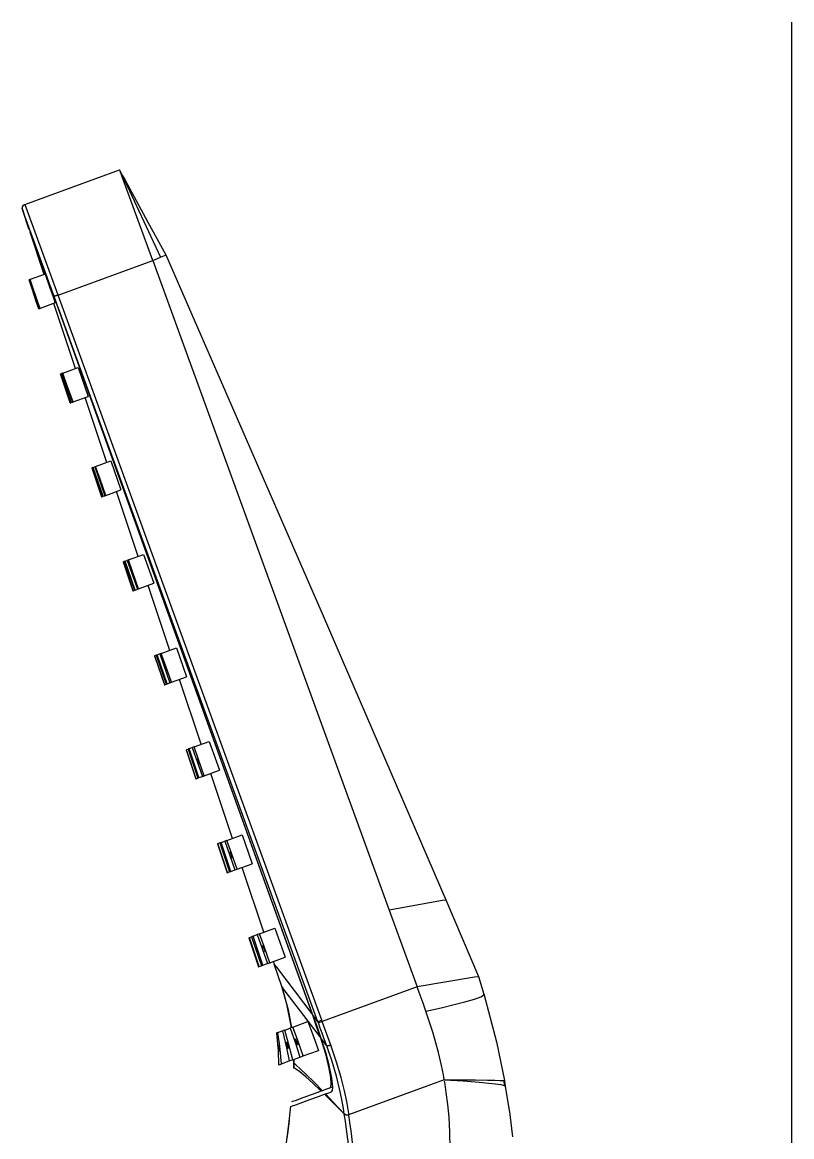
# Model space of a CAD drawing. Extents: x 1841 to 2969, y -24 to 802.
# Drawn here: x 2607.6 to 2703.1, y 497.1 to 635.5 of the extents above; entities that cross this region are included whole.
import ezdxf

# ---------------------------------------------------------------- set-up
doc = ezdxf.new("R2010")
doc.units = 0
doc.header["$LTSCALE"] = 4
doc.header["$MEASUREMENT"] = 0
doc.layers.get('0').update_dxf_attribs({"linetype": 'CONTINUOUS'})
doc.layers.add('1', color=7, linetype='CONTINUOUS')

msp = doc.modelspace()

# ---------------------------------------------------------------- linework, layer by layer
at = {"ltscale": 0.5}
msp.add_line((2703.11, 71.66), (2703.11, 635.47), dxfattribs=at)
at = {"layer": '1', "color": 7, "linetype": 'Continuous'}
for p, q in [((2607.92, 612.86), (2619.68, 617.14)), ((2619.68, 617.14), (2619.98, 616.5)), ((2619.68, 617.14), (2619.98, 616.5)), ((2619.98, 616.5), (2624.77, 606.3)), ((2607.62, 612.23), (2607.62, 612.23)), ((2608.44, 609.86), (2607.62, 612.23)), ((2610.4, 604.19), (2608.61, 609.39)), ((2612.03, 601.59), (2623.78, 605.87)), ((2623.78, 605.87), (2653.14, 525.2)), ((2608.46, 603.48), (2608.44, 603.47)), ((2608.52, 603.5), (2608.48, 603.49)), ((2610.43, 604.2), (2608.55, 603.52)), ((2609.81, 599.93), (2609.54, 600.71)), ((2611.43, 601.37), (2611.69, 600.62)), ((2609.68, 599.88), (2609.65, 599.87)), ((2609.77, 599.92), (2609.7, 599.89)), ((2611.69, 600.62), (2609.81, 599.93)), ((2643.58, 512.42), (2611.87, 600.46)), ((2612.03, 599.99), (2612.03, 599.99)), ((2612.03, 599.99), (2643.36, 512.87)), ((2612.63, 591.91), (2614.51, 592.59)), ((2614.51, 592.59), (2615.77, 589.01)), ((2612.33, 591.8), (2613.53, 588.2)), ((2612.34, 591.81), (2612.4, 591.83)), ((2613.55, 588.2), (2612.34, 591.81)), ((2612.41, 591.83), (2613.62, 588.23)), ((2612.45, 591.84), (2612.56, 591.89)), ((2613.67, 588.25), (2612.45, 591.84)), ((2612.56, 591.89), (2613.81, 588.3)), ((2613.67, 588.25), (2613.81, 588.3)), ((2613.89, 588.32), (2615.77, 589.01)), ((2613.55, 588.2), (2613.62, 588.23)), ((2616.23, 580.13), (2617.43, 576.52)), ((2616.25, 580.14), (2616.34, 580.17)), ((2617.46, 576.53), (2616.25, 580.14)), ((2616.35, 580.17), (2617.56, 576.57)), ((2616.41, 580.2), (2616.6, 580.27)), ((2617.64, 576.6), (2616.41, 580.2)), ((2616.6, 580.27), (2617.85, 576.68)), ((2616.7, 580.3), (2618.58, 580.99)), ((2618.58, 580.99), (2619.84, 577.4)), ((2617.96, 576.72), (2619.84, 577.4)), ((2617.46, 576.53), (2617.56, 576.57)), ((2617.64, 576.6), (2617.84, 576.67)), ((2620.78, 568.7), (2622.66, 569.38)), ((2622.66, 569.38), (2623.92, 565.8)), ((2620.12, 568.46), (2621.33, 564.85)), ((2620.15, 568.47), (2620.29, 568.52)), ((2621.36, 564.87), (2620.15, 568.47)), ((2620.29, 568.52), (2621.51, 564.92)), ((2620.38, 568.55), (2620.63, 568.64)), ((2621.6, 564.95), (2620.38, 568.55)), ((2620.63, 568.64), (2621.88, 565.05)), ((2621.36, 564.87), (2621.5, 564.92)), ((2621.6, 564.95), (2621.88, 565.05)), ((2622.03, 565.11), (2623.92, 565.8)), ((2624.02, 556.79), (2625.23, 553.18)), ((2624.06, 556.8), (2624.23, 556.86)), ((2625.27, 553.2), (2624.06, 556.8)), ((2624.23, 556.86), (2625.45, 553.26)), ((2624.34, 556.91), (2624.67, 557.02)), ((2625.57, 553.31), (2624.34, 556.91)), ((2624.67, 557.02), (2625.92, 553.43)), ((2624.85, 557.09), (2626.73, 557.77)), ((2626.73, 557.77), (2627.99, 554.19)), ((2626.11, 553.5), (2627.99, 554.19)), ((2625.27, 553.2), (2625.44, 553.26)), ((2625.57, 553.31), (2625.91, 553.43)), ((2628.31, 545.26), (2628.7, 545.4)), ((2628.7, 545.4), (2629.95, 541.81)), ((2628.92, 545.48), (2630.8, 546.17)), ((2630.8, 546.17), (2632.06, 542.58)), ((2627.92, 545.12), (2629.12, 541.51)), ((2627.97, 545.13), (2628.17, 545.21)), ((2629.17, 541.53), (2627.97, 545.13)), ((2628.17, 545.21), (2629.39, 541.61)), ((2629.53, 541.66), (2628.31, 545.26)), ((2630.18, 541.9), (2632.06, 542.58)), ((2629.17, 541.53), (2629.39, 541.61)), ((2629.53, 541.66), (2629.95, 541.81)), ((2632.99, 533.87), (2634.88, 534.56)), ((2634.88, 534.56), (2636.14, 530.97)), ((2631.82, 533.45), (2633.02, 529.84)), ((2631.87, 533.47), (2632.11, 533.55)), ((2633.08, 529.86), (2631.87, 533.47)), ((2632.11, 533.55), (2633.33, 529.95)), ((2632.27, 533.61), (2632.74, 533.78)), ((2633.5, 530.01), (2632.27, 533.61)), ((2632.74, 533.78), (2633.99, 530.19)), ((2633.5, 530.01), (2633.98, 530.19)), ((2634.25, 530.29), (2636.14, 530.97)), ((2633.08, 529.86), (2633.33, 529.95)), ((2653.14, 525.2), (2656.62, 515.66)), ((2635.78, 521.8), (2636.05, 521.9)), ((2636.05, 521.9), (2637.27, 518.3)), ((2636.24, 521.97), (2636.77, 522.16)), ((2637.46, 518.37), (2636.24, 521.97)), ((2636.77, 522.16), (2638.02, 518.57)), ((2637.06, 522.27), (2638.95, 522.95)), ((2638.95, 522.95), (2640.21, 519.37)), ((2635.71, 521.78), (2636.92, 518.17)), ((2636.98, 518.19), (2635.78, 521.8)), ((2638.32, 518.68), (2640.21, 519.37)), ((2636.98, 518.19), (2637.27, 518.3)), ((2637.46, 518.37), (2638.02, 518.57)), ((2656.62, 515.66), (2644.82, 511.36)), ((2643.41, 512.89), (2643.36, 512.87)), ((2641.17, 510.67), (2643.06, 511.36)), ((2644.76, 511.52), (2644.29, 511.35)), ((2644.82, 511.36), (2644.35, 511.19)), ((2645.89, 508.42), (2644.82, 511.36)), ((2639.31, 510), (2639.87, 510.2)), ((2640.17, 510.31), (2640.85, 510.56)), ((2641.16, 506.62), (2642.06, 506.95)), ((2642.45, 507.1), (2644.35, 507.78)), ((2639.76, 506.11), (2640.73, 506.47)), ((2659.98, 504.11), (2648.1, 499.79)), ((2646.14, 503.24), (2645.73, 503.09)), ((2648.08, 499.77), (2648.08, 499.78)), ((2648.08, 499.78), (2648.08, 499.78))]:
    msp.add_line(p, q, dxfattribs=at)
for points in [[(2623.78, 605.87, 0), (2619.99, 616.28, 0), (2619.7, 617.09, 0), (2619.68, 617.14, 0), (2619.68, 617.14, 0), (2619.68, 617.14, 0), (2619.68, 617.14, 0), (2619.68, 617.14, 0)], [(2619.98, 616.5, 0), (2620.36, 615.88, 0)], [(2620.36, 615.88, 0), (2623.19, 610.67, 0), (2625.41, 606.58, 0)], [(2607.62, 612.23, 0), (2607.59, 612.44, 0), (2607.64, 612.61, 0)], [(2607.62, 612.23, 0), (2607.62, 612.25, 0), (2607.61, 612.26, 0), (2607.61, 612.28, 0), (2607.61, 612.29, 0), (2607.6, 612.31, 0), (2607.6, 612.32, 0), (2607.6, 612.34, 0), (2607.6, 612.35, 0), (2607.6, 612.37, 0), (2607.6, 612.38, 0), (2607.6, 612.4, 0), (2607.6, 612.41, 0), (2607.6, 612.43, 0), (2607.6, 612.45, 0), (2607.6, 612.46, 0), (2607.6, 612.48, 0), (2607.61, 612.49, 0), (2607.61, 612.51, 0), (2607.61, 612.52, 0), (2607.62, 612.54, 0), (2607.62, 612.55, 0), (2607.63, 612.57, 0), (2607.63, 612.58, 0), (2607.64, 612.6, 0), (2607.64, 612.61, 0), (2607.65, 612.62, 0), (2607.66, 612.64, 0), (2607.67, 612.65, 0), (2607.67, 612.66, 0), (2607.68, 612.68, 0), (2607.69, 612.69, 0), (2607.7, 612.7, 0), (2607.71, 612.71, 0), (2607.72, 612.73, 0), (2607.73, 612.74, 0), (2607.74, 612.75, 0), (2607.75, 612.76, 0), (2607.77, 612.77, 0), (2607.78, 612.78, 0), (2607.79, 612.79, 0), (2607.8, 612.8, 0), (2607.81, 612.81, 0), (2607.83, 612.82, 0), (2607.84, 612.82, 0), (2607.85, 612.83, 0), (2607.87, 612.84, 0), (2607.88, 612.85, 0), (2607.9, 612.85, 0), (2607.91, 612.86, 0), (2607.92, 612.86, 0)], [(2607.62, 612.23, 0), (2607.62, 612.24, 0), (2607.62, 612.25, 0), (2607.61, 612.27, 0), (2607.61, 612.28, 0), (2607.61, 612.29, 0), (2607.6, 612.3, 0), (2607.6, 612.31, 0), (2607.6, 612.32, 0), (2607.6, 612.33, 0), (2607.6, 612.35, 0), (2607.6, 612.36, 0), (2607.6, 612.37, 0), (2607.6, 612.38, 0), (2607.6, 612.39, 0), (2607.6, 612.41, 0), (2607.6, 612.42, 0), (2607.6, 612.43, 0), (2607.6, 612.44, 0), (2607.6, 612.45, 0), (2607.6, 612.46, 0), (2607.6, 612.48, 0), (2607.6, 612.49, 0), (2607.61, 612.5, 0), (2607.61, 612.51, 0), (2607.61, 612.52, 0), (2607.62, 612.53, 0), (2607.62, 612.55, 0), (2607.62, 612.56, 0), (2607.63, 612.57, 0), (2607.63, 612.58, 0), (2607.64, 612.59, 0), (2607.64, 612.6, 0), (2607.64, 612.61, 0), (2607.65, 612.62, 0), (2607.66, 612.63, 0), (2607.66, 612.64, 0), (2607.67, 612.65, 0), (2607.67, 612.66, 0), (2607.68, 612.67, 0), (2607.69, 612.68, 0), (2607.69, 612.69, 0), (2607.7, 612.7, 0), (2607.71, 612.71, 0), (2607.72, 612.72, 0), (2607.72, 612.73, 0), (2607.73, 612.74, 0), (2607.74, 612.75, 0), (2607.75, 612.75, 0), (2607.76, 612.76, 0), (2607.77, 612.77, 0)], [(2608.42, 609.84, 0), (2607.62, 612.23, 0)], [(2607.62, 612.23, 0), (2607.62, 612.23, 0), (2607.62, 612.23, 0)], [(2611.56, 601.42, 0), (2607.92, 611.41, 0), (2607.64, 612.18, 0), (2607.62, 612.23, 0), (2607.62, 612.23, 0), (2607.62, 612.23, 0)], [(2607.64, 612.61, 0), (2607.76, 612.76, 0), (2607.76, 612.77, 0), (2607.76, 612.77, 0), (2607.76, 612.77, 0), (2607.76, 612.77, 0), (2607.76, 612.77, 0), (2607.76, 612.77, 0), (2607.76, 612.77, 0), (2607.76, 612.77, 0), (2607.76, 612.77, 0), (2607.76, 612.77, 0), (2607.76, 612.77, 0), (2607.76, 612.77, 0), (2607.76, 612.77, 0), (2607.77, 612.77, 0)], [(2607.77, 612.77, 0), (2607.77, 612.77, 0), (2607.77, 612.78, 0), (2607.77, 612.78, 0), (2607.78, 612.78, 0), (2607.78, 612.78, 0), (2607.78, 612.78, 0), (2607.79, 612.79, 0), (2607.79, 612.79, 0), (2607.79, 612.79, 0), (2607.79, 612.79, 0), (2607.8, 612.8, 0), (2607.8, 612.8, 0), (2607.8, 612.8, 0), (2607.81, 612.8, 0), (2607.81, 612.8, 0), (2607.81, 612.81, 0), (2607.82, 612.81, 0), (2607.82, 612.81, 0), (2607.82, 612.81, 0), (2607.82, 612.82, 0), (2607.83, 612.82, 0), (2607.83, 612.82, 0), (2607.83, 612.82, 0), (2607.84, 612.82, 0), (2607.84, 612.82, 0), (2607.84, 612.83, 0), (2607.85, 612.83, 0), (2607.85, 612.83, 0), (2607.85, 612.83, 0), (2607.86, 612.83, 0), (2607.86, 612.84, 0), (2607.86, 612.84, 0), (2607.87, 612.84, 0), (2607.87, 612.84, 0), (2607.87, 612.84, 0), (2607.88, 612.84, 0), (2607.88, 612.85, 0), (2607.88, 612.85, 0), (2607.89, 612.85, 0), (2607.89, 612.85, 0), (2607.89, 612.85, 0), (2607.9, 612.85, 0), (2607.9, 612.86, 0), (2607.9, 612.86, 0), (2607.91, 612.86, 0), (2607.91, 612.86, 0), (2607.91, 612.86, 0), (2607.92, 612.86, 0), (2607.92, 612.86, 0), (2607.92, 612.86, 0)], [(2612.03, 601.59, 0), (2608.24, 612.01, 0), (2607.95, 612.81, 0), (2607.93, 612.86, 0), (2607.93, 612.87, 0), (2607.93, 612.87, 0), (2607.93, 612.87, 0), (2607.93, 612.87, 0)], [(2611.53, 601.41, 0), (2608.68, 609.23, 0), (2608.46, 609.82, 0), (2608.44, 609.86, 0), (2608.44, 609.86, 0), (2608.44, 609.86, 0), (2608.44, 609.86, 0)], [(2608.44, 609.86, 0), (2608.44, 609.86, 0), (2608.44, 609.86, 0)], [(2610.31, 604.16, 0), (2608.55, 609.42, 0)], [(2608.61, 609.39, 0), (2608.61, 609.39, 0), (2608.61, 609.39, 0), (2608.61, 609.39, 0)], [(2608.61, 609.39, 0), (2608.65, 609.27, 0), (2608.73, 609.05, 0), (2608.97, 608.4, 0), (2609.28, 607.57, 0), (2609.66, 606.5, 0), (2610.21, 604.99, 0), (2610.84, 603.27, 0), (2611.52, 601.4, 0)], [(2623.78, 605.87, 0), (2624.39, 606.13, 0), (2624.77, 606.3, 0)], [(2624.77, 606.3, 0), (2625.37, 606.56, 0), (2625.41, 606.58, 0), (2625.41, 606.58, 0), (2625.41, 606.58, 0), (2625.41, 606.58, 0), (2625.41, 606.58, 0)], [(2625.41, 606.58, 0), (2644.96, 561.75, 0), (2660.19, 526.47, 0)], [(2608.44, 603.47, 0), (2608.44, 603.47, 0), (2608.43, 603.47, 0)], [(2608.43, 603.47, 0), (2608.95, 601.91, 0), (2609.36, 600.68, 0)], [(2609.37, 600.69, 0), (2608.85, 602.25, 0), (2608.44, 603.47, 0)], [(2608.48, 603.49, 0), (2608.47, 603.48, 0), (2608.46, 603.48, 0)], [(2608.46, 603.48, 0), (2608.99, 601.92, 0), (2609.41, 600.69, 0)], [(2609.43, 600.69, 0), (2608.9, 602.25, 0), (2608.48, 603.49, 0)], [(2608.55, 603.52, 0), (2608.53, 603.51, 0), (2608.52, 603.5, 0)], [(2608.52, 603.5, 0), (2609.07, 601.94, 0), (2609.5, 600.71, 0)], [(2609.54, 600.71, 0), (2608.99, 602.27, 0), (2608.55, 603.52, 0)], [(2610.43, 604.2, 0), (2610.99, 602.61, 0), (2611.43, 601.37, 0)], [(2608.95, 602.08, 0), (2608.95, 602.08, 0), (2608.95, 602.08, 0), (2608.95, 602.08, 0), (2608.95, 602.08, 0), (2608.96, 602.05, 0), (2609.08, 601.7, 0), (2609.19, 601.35, 0), (2609.2, 601.33, 0), (2609.2, 601.32, 0), (2609.2, 601.32, 0), (2609.2, 601.32, 0), (2609.2, 601.32, 0)], [(2609.03, 602.11, 0), (2609.03, 602.11, 0), (2609.03, 602.11, 0), (2609.03, 602.11, 0), (2609.04, 602.08, 0), (2609.16, 601.73, 0), (2609.28, 601.39, 0), (2609.29, 601.36, 0), (2609.29, 601.36, 0), (2609.29, 601.36, 0), (2609.29, 601.36, 0)], [(2608.91, 602.07, 0), (2608.91, 602.07, 0), (2608.91, 602.07, 0), (2608.91, 602.07, 0), (2608.91, 602.07, 0), (2608.91, 602.06, 0), (2608.92, 602.04, 0), (2609.03, 601.69, 0), (2609.15, 601.34, 0), (2609.16, 601.31, 0), (2609.16, 601.31, 0), (2609.16, 601.31, 0), (2609.16, 601.31, 0), (2609.16, 601.31, 0)], [(2609.5, 600.71, 0), (2609.65, 600.26, 0), (2609.78, 599.92, 0)], [(2609.54, 600.71, 0), (2609.52, 600.71, 0), (2609.5, 600.71, 0)], [(2611.52, 601.4, 0), (2611.47, 601.39, 0), (2611.43, 601.37, 0)], [(2611.52, 601.4, 0), (2611.8, 600.62, 0), (2612.03, 599.99, 0)], [(2611.56, 601.42, 0), (2611.54, 601.41, 0), (2611.53, 601.41, 0)], [(2611.87, 600.46, 0), (2611.67, 600.99, 0), (2611.53, 601.41, 0)], [(2612.03, 601.59, 0), (2612.02, 601.58, 0), (2612, 601.58, 0), (2611.99, 601.57, 0), (2611.97, 601.57, 0), (2611.96, 601.56, 0), (2611.94, 601.56, 0), (2611.93, 601.55, 0), (2611.91, 601.55, 0), (2611.9, 601.54, 0), (2611.89, 601.54, 0), (2611.87, 601.53, 0), (2611.86, 601.53, 0), (2611.84, 601.52, 0), (2611.83, 601.52, 0), (2611.82, 601.51, 0), (2611.81, 601.51, 0), (2611.79, 601.5, 0), (2611.78, 601.5, 0), (2611.77, 601.49, 0), (2611.76, 601.49, 0), (2611.74, 601.48, 0), (2611.73, 601.48, 0), (2611.72, 601.48, 0), (2611.71, 601.47, 0), (2611.7, 601.47, 0), (2611.69, 601.46, 0), (2611.68, 601.46, 0), (2611.67, 601.46, 0), (2611.66, 601.45, 0), (2611.65, 601.45, 0), (2611.64, 601.45, 0), (2611.63, 601.45, 0), (2611.63, 601.44, 0), (2611.62, 601.44, 0), (2611.61, 601.44, 0), (2611.61, 601.43, 0), (2611.6, 601.43, 0), (2611.59, 601.43, 0), (2611.59, 601.43, 0), (2611.58, 601.43, 0), (2611.58, 601.43, 0), (2611.58, 601.42, 0), (2611.57, 601.42, 0), (2611.57, 601.42, 0), (2611.57, 601.42, 0), (2611.56, 601.42, 0), (2611.56, 601.42, 0), (2611.56, 601.42, 0), (2611.56, 601.42, 0), (2611.56, 601.42, 0)], [(2644.29, 511.35, 0), (2625.88, 562.02, 0), (2611.56, 601.42, 0)], [(2644.76, 511.52, 0), (2626.35, 562.19, 0), (2612.03, 601.59, 0)], [(2609.37, 600.69, 0), (2609.37, 600.69, 0), (2609.36, 600.68, 0)], [(2609.36, 600.68, 0), (2609.52, 600.23, 0), (2609.64, 599.87, 0)], [(2609.65, 599.87, 0), (2609.49, 600.33, 0), (2609.37, 600.69, 0)], [(2609.41, 600.69, 0), (2609.56, 600.24, 0), (2609.68, 599.88, 0)], [(2609.43, 600.69, 0), (2609.42, 600.69, 0), (2609.41, 600.69, 0)], [(2609.7, 599.89, 0), (2609.55, 600.34, 0), (2609.43, 600.69, 0)], [(2609.64, 599.87, 0), (2609.64, 599.87, 0), (2609.65, 599.87, 0)], [(2609.68, 599.88, 0), (2609.69, 599.89, 0), (2609.7, 599.89, 0)], [(2609.78, 599.92, 0), (2609.8, 599.92, 0), (2609.81, 599.93, 0)], [(2614.21, 592.48, 0), (2611.51, 600.55, 0)], [(2612.34, 591.81, 0), (2612.34, 591.8, 0), (2612.33, 591.8, 0)], [(2612.45, 591.84, 0), (2612.42, 591.83, 0), (2612.41, 591.83, 0)], [(2612.63, 591.91, 0), (2612.59, 591.9, 0), (2612.56, 591.89, 0)], [(2613.89, 588.32, 0), (2613.18, 590.33, 0), (2612.63, 591.91, 0)], [(2612.81, 590.4, 0), (2612.81, 590.4, 0), (2612.81, 590.4, 0), (2612.81, 590.4, 0), (2612.81, 590.4, 0), (2612.82, 590.37, 0), (2612.93, 590.02, 0), (2613.05, 589.67, 0), (2613.06, 589.64, 0), (2613.06, 589.64, 0), (2613.06, 589.64, 0), (2613.06, 589.64, 0), (2613.06, 589.64, 0)], [(2612.9, 590.43, 0), (2612.9, 590.43, 0), (2612.9, 590.43, 0), (2612.9, 590.43, 0), (2612.91, 590.4, 0), (2613.03, 590.05, 0), (2613.15, 589.7, 0), (2613.16, 589.68, 0), (2613.16, 589.67, 0), (2613.16, 589.67, 0), (2613.16, 589.67, 0), (2613.16, 589.67, 0)], [(2613.08, 590.5, 0), (2613.08, 590.5, 0), (2613.09, 590.5, 0), (2613.09, 590.5, 0), (2613.1, 590.47, 0), (2613.22, 590.12, 0), (2613.34, 589.77, 0), (2613.35, 589.74, 0), (2613.35, 589.74, 0), (2613.35, 589.74, 0), (2613.35, 589.74, 0)], [(2613.62, 588.23, 0), (2613.65, 588.24, 0), (2613.67, 588.25, 0)], [(2613.81, 588.3, 0), (2613.85, 588.31, 0), (2613.89, 588.32, 0)], [(2618.1, 580.81, 0), (2615.41, 588.88, 0)], [(2613.53, 588.2, 0), (2613.54, 588.2, 0), (2613.55, 588.2, 0)], [(2616.25, 580.14, 0), (2616.24, 580.13, 0), (2616.23, 580.13, 0)], [(2616.41, 580.2, 0), (2616.37, 580.18, 0), (2616.35, 580.17, 0)], [(2616.7, 580.3, 0), (2616.64, 580.28, 0), (2616.6, 580.27, 0)], [(2617.96, 576.72, 0), (2617.26, 578.73, 0), (2616.7, 580.3, 0)], [(2616.71, 578.73, 0), (2616.71, 578.73, 0), (2616.71, 578.73, 0), (2616.71, 578.73, 0), (2616.71, 578.73, 0), (2616.72, 578.7, 0), (2616.84, 578.35, 0), (2616.95, 578, 0), (2616.96, 577.97, 0), (2616.96, 577.97, 0), (2616.96, 577.97, 0), (2616.96, 577.97, 0), (2616.96, 577.97, 0)], [(2616.85, 578.78, 0), (2616.85, 578.78, 0), (2616.85, 578.78, 0), (2616.86, 578.78, 0), (2616.87, 578.75, 0), (2616.99, 578.4, 0), (2617.1, 578.05, 0), (2617.11, 578.03, 0), (2617.11, 578.02, 0), (2617.11, 578.02, 0), (2617.11, 578.02, 0)], [(2617.14, 578.88, 0), (2617.14, 578.88, 0), (2617.14, 578.88, 0), (2617.14, 578.88, 0), (2617.15, 578.86, 0), (2617.28, 578.51, 0), (2617.4, 578.16, 0), (2617.4, 578.13, 0), (2617.4, 578.13, 0), (2617.4, 578.13, 0)], [(2621.99, 569.14, 0), (2619.3, 577.2, 0)], [(2617.43, 576.52, 0), (2617.44, 576.53, 0), (2617.46, 576.53, 0)], [(2617.56, 576.57, 0), (2617.6, 576.59, 0), (2617.64, 576.6, 0)], [(2617.85, 576.68, 0), (2617.91, 576.7, 0), (2617.96, 576.72, 0)], [(2620.15, 568.47, 0), (2620.14, 568.46, 0), (2620.12, 568.46, 0)], [(2620.38, 568.55, 0), (2620.33, 568.53, 0), (2620.29, 568.52, 0)], [(2620.78, 568.7, 0), (2620.69, 568.67, 0), (2620.63, 568.64, 0)], [(2622.03, 565.11, 0), (2621.33, 567.12, 0), (2620.78, 568.7, 0)], [(2620.61, 567.06, 0), (2620.61, 567.06, 0), (2620.61, 567.06, 0), (2620.61, 567.06, 0), (2620.62, 567.03, 0), (2620.74, 566.68, 0), (2620.85, 566.33, 0), (2620.86, 566.3, 0), (2620.86, 566.3, 0), (2620.86, 566.3, 0), (2620.86, 566.3, 0)], [(2620.81, 567.13, 0), (2620.81, 567.13, 0), (2620.81, 567.13, 0), (2620.81, 567.13, 0), (2620.82, 567.1, 0), (2620.95, 566.75, 0), (2621.06, 566.4, 0), (2621.06, 566.37, 0), (2621.06, 566.37, 0), (2621.06, 566.37, 0), (2621.06, 566.37, 0)], [(2621.19, 567.27, 0), (2621.19, 567.27, 0), (2621.19, 567.27, 0), (2621.21, 567.24, 0), (2621.34, 566.9, 0), (2621.45, 566.55, 0), (2621.46, 566.52, 0), (2621.46, 566.52, 0), (2621.46, 566.51, 0)], [(2621.33, 564.85, 0), (2621.34, 564.86, 0), (2621.36, 564.87, 0)], [(2621.51, 564.92, 0), (2621.56, 564.94, 0), (2621.6, 564.95, 0)], [(2621.88, 565.05, 0), (2621.96, 565.09, 0), (2622.03, 565.11, 0)], [(2625.89, 557.47, 0), (2623.2, 565.53, 0)], [(2624.06, 556.8, 0), (2624.04, 556.79, 0), (2624.02, 556.79, 0)], [(2624.34, 556.91, 0), (2624.28, 556.88, 0), (2624.23, 556.86, 0)], [(2624.85, 557.09, 0), (2624.75, 557.05, 0), (2624.67, 557.02, 0)], [(2626.11, 553.5, 0), (2625.4, 555.51, 0), (2624.85, 557.09, 0)], [(2624.51, 555.39, 0), (2624.51, 555.39, 0), (2624.51, 555.39, 0), (2624.51, 555.39, 0), (2624.52, 555.36, 0), (2624.64, 555.01, 0), (2624.75, 554.66, 0), (2624.76, 554.63, 0), (2624.76, 554.63, 0), (2624.76, 554.63, 0), (2624.76, 554.63, 0)], [(2624.76, 555.48, 0), (2624.76, 555.48, 0), (2624.76, 555.48, 0), (2624.77, 555.45, 0), (2624.9, 555.11, 0), (2625.01, 554.75, 0), (2625.02, 554.72, 0), (2625.02, 554.72, 0), (2625.02, 554.72, 0)], [(2625.25, 555.66, 0), (2625.25, 555.66, 0), (2625.25, 555.65, 0), (2625.25, 555.65, 0), (2625.26, 555.63, 0), (2625.4, 555.29, 0), (2625.51, 554.93, 0), (2625.51, 554.91, 0), (2625.51, 554.9, 0), (2625.51, 554.9, 0), (2625.51, 554.9, 0)], [(2629.78, 545.8, 0), (2627.09, 553.86, 0)], [(2625.23, 553.18, 0), (2625.25, 553.19, 0), (2625.27, 553.2, 0)], [(2625.45, 553.26, 0), (2625.51, 553.29, 0), (2625.57, 553.31, 0)], [(2625.92, 553.43, 0), (2626.02, 553.47, 0), (2626.11, 553.5, 0)], [(2628.92, 545.48, 0), (2628.8, 545.44, 0), (2628.7, 545.4, 0)], [(2630.18, 541.9, 0), (2629.47, 543.9, 0), (2628.92, 545.48, 0)], [(2627.97, 545.13, 0), (2627.94, 545.12, 0), (2627.92, 545.12, 0)], [(2628.31, 545.26, 0), (2628.23, 545.23, 0), (2628.17, 545.21, 0)], [(2629.3, 544.04, 0), (2629.3, 544.04, 0), (2629.3, 544.04, 0), (2629.31, 544.04, 0), (2629.32, 544.02, 0), (2629.45, 543.67, 0), (2629.56, 543.32, 0), (2629.56, 543.3, 0), (2629.56, 543.29, 0), (2629.56, 543.29, 0)], [(2628.41, 543.72, 0), (2628.41, 543.72, 0), (2628.41, 543.72, 0), (2628.41, 543.72, 0), (2628.41, 543.72, 0), (2628.42, 543.69, 0), (2628.54, 543.34, 0), (2628.65, 542.99, 0), (2628.66, 542.96, 0), (2628.66, 542.96, 0), (2628.66, 542.96, 0), (2628.66, 542.96, 0), (2628.66, 542.96, 0)], [(2628.71, 543.83, 0), (2628.71, 543.83, 0), (2628.71, 543.83, 0), (2628.73, 543.8, 0), (2628.86, 543.46, 0), (2628.97, 543.1, 0), (2628.97, 543.07, 0), (2628.97, 543.07, 0), (2628.97, 543.07, 0)], [(2629.12, 541.51, 0), (2629.15, 541.52, 0), (2629.17, 541.53, 0)], [(2629.39, 541.61, 0), (2629.47, 541.64, 0), (2629.53, 541.66, 0)], [(2629.95, 541.81, 0), (2630.07, 541.86, 0), (2630.18, 541.9, 0)], [(2633.67, 534.12, 0), (2630.98, 542.19, 0)], [(2631.87, 533.47, 0), (2631.84, 533.45, 0), (2631.82, 533.45, 0)], [(2632.27, 533.61, 0), (2632.18, 533.58, 0), (2632.11, 533.55, 0)], [(2632.99, 533.87, 0), (2632.85, 533.82, 0), (2632.74, 533.78, 0)], [(2634.25, 530.29, 0), (2633.55, 532.3, 0), (2632.99, 533.87, 0)], [(2632.31, 532.05, 0), (2632.31, 532.05, 0), (2632.31, 532.05, 0), (2632.31, 532.05, 0), (2632.31, 532.05, 0), (2632.32, 532.02, 0), (2632.44, 531.67, 0), (2632.56, 531.32, 0), (2632.56, 531.29, 0), (2632.56, 531.29, 0), (2632.56, 531.29, 0), (2632.56, 531.29, 0)], [(2632.67, 532.18, 0), (2632.67, 532.18, 0), (2632.67, 532.18, 0), (2632.68, 532.15, 0), (2632.81, 531.81, 0), (2632.92, 531.45, 0), (2632.92, 531.43, 0), (2632.92, 531.42, 0), (2632.92, 531.42, 0), (2632.92, 531.42, 0)], [(2633.35, 532.43, 0), (2633.35, 532.43, 0), (2633.36, 532.42, 0), (2633.37, 532.4, 0), (2633.51, 532.06, 0), (2633.62, 531.7, 0), (2633.62, 531.68, 0), (2633.62, 531.68, 0), (2633.61, 531.67, 0)], [(2633.99, 530.19, 0), (2634.13, 530.24, 0), (2634.25, 530.29, 0)], [(2637.57, 522.45, 0), (2634.88, 530.52, 0)], [(2633.02, 529.84, 0), (2633.05, 529.85, 0), (2633.08, 529.86, 0)], [(2633.33, 529.95, 0), (2633.42, 529.99, 0), (2633.5, 530.01, 0)], [(2660.19, 526.47, 0), (2660.19, 526.47, 0), (2660.19, 526.47, 0), (2660.19, 526.47, 0), (2660.17, 526.46, 0), (2659.75, 526.39, 0), (2653.14, 525.2, 0)], [(2660.19, 526.47, 0), (2664.22, 516.95, 0)], [(2636.24, 521.97, 0), (2636.13, 521.93, 0), (2636.05, 521.9, 0)], [(2637.06, 522.27, 0), (2636.9, 522.21, 0), (2636.77, 522.16, 0)], [(2638.32, 518.68, 0), (2637.62, 520.69, 0), (2637.06, 522.27, 0)], [(2635.78, 521.8, 0), (2635.74, 521.78, 0), (2635.71, 521.78, 0)], [(2636.62, 520.53, 0), (2636.62, 520.53, 0), (2636.62, 520.53, 0), (2636.62, 520.52, 0), (2636.64, 520.5, 0), (2636.77, 520.16, 0), (2636.87, 519.8, 0), (2636.88, 519.78, 0), (2636.88, 519.77, 0), (2636.88, 519.77, 0), (2636.88, 519.77, 0)], [(2637.4, 520.81, 0), (2637.41, 520.81, 0), (2637.41, 520.81, 0), (2637.43, 520.79, 0), (2637.57, 520.45, 0), (2637.67, 520.09, 0), (2637.67, 520.07, 0), (2637.67, 520.06, 0), (2637.67, 520.06, 0)], [(2636.21, 520.38, 0), (2636.21, 520.38, 0), (2636.21, 520.38, 0), (2636.21, 520.38, 0), (2636.22, 520.35, 0), (2636.34, 520, 0), (2636.46, 519.65, 0), (2636.46, 519.62, 0), (2636.46, 519.62, 0), (2636.46, 519.62, 0), (2636.46, 519.62, 0)], [(2636.92, 518.17, 0), (2636.95, 518.18, 0), (2636.98, 518.19, 0)], [(2637.27, 518.3, 0), (2637.37, 518.34, 0), (2637.46, 518.37, 0)], [(2638.02, 518.57, 0), (2638.18, 518.63, 0), (2638.32, 518.68, 0)], [(2638.91, 518.44, 0), (2638.77, 518.85, 0)], [(2639.82, 515.71, 0), (2638.88, 518.51, 0)], [(2643.56, 512.33, 0), (2639.18, 518.11, 0), (2638.91, 518.47, 0), (2638.89, 518.49, 0), (2638.89, 518.49, 0), (2638.89, 518.49, 0), (2638.89, 518.49, 0)], [(2664.22, 516.95, 0), (2664.22, 516.95, 0), (2664.22, 516.95, 0), (2664.22, 516.95, 0), (2664.19, 516.94, 0), (2663.75, 516.87, 0), (2656.62, 515.66, 0)], [(2664.22, 516.95, 0), (2664.9, 514.75, 0)], [(2641, 510.61, 0), (2640.45, 513.51, 0), (2639.82, 515.71, 0)], [(2639.82, 515.71, 0), (2640.61, 512.84, 0), (2641, 510.6, 0)], [(2644.56, 509.45, 0), (2640.11, 515.32, 0), (2639.84, 515.69, 0), (2639.82, 515.71, 0), (2639.82, 515.71, 0), (2639.82, 515.71, 0), (2639.82, 515.71, 0)], [(2657.71, 512.66, 0), (2657.34, 513.67, 0), (2657.1, 514.33, 0), (2656.86, 514.99, 0), (2656.62, 515.66, 0)], [(2657.71, 512.66, 0), (2659.6, 513.09, 0), (2661.22, 513.48, 0), (2662.55, 513.82, 0), (2663.74, 514.16, 0), (2664.52, 514.45, 0), (2664.83, 514.63, 0), (2664.89, 514.7, 0), (2664.89, 514.77, 0)], [(2664.87, 514.84, 0), (2664.9, 514.75, 0)], [(2664.88, 514.83, 0), (2666.46, 508.83, 0), (2667.44, 504.04, 0)], [(2643.36, 512.87, 0), (2643.47, 512.57, 0), (2643.56, 512.33, 0)], [(2643.56, 512.33, 0), (2644.13, 510.69, 0), (2644.56, 509.45, 0)], [(2643.67, 512.17, 0), (2643.62, 512.31, 0), (2643.58, 512.42, 0)], [(2644.7, 509.26, 0), (2644.14, 510.87, 0), (2643.67, 512.17, 0)], [(2644.29, 511.35, 0), (2643.94, 511.82, 0), (2643.67, 512.17, 0)], [(2659.97, 504.18, 0), (2659.87, 504.76, 0), (2659.64, 505.89, 0), (2659.27, 507.51, 0), (2658.62, 509.91, 0), (2657.71, 512.66, 0)], [(2643.06, 511.36, 0), (2643.79, 509.38, 0), (2644.35, 507.78, 0)], [(2644.35, 511.19, 0), (2644.32, 511.28, 0), (2644.29, 511.35, 0)], [(2645.38, 508.36, 0), (2645.04, 509.31, 0), (2644.81, 509.93, 0), (2644.58, 510.56, 0), (2644.35, 511.19, 0)], [(2644.82, 511.36, 0), (2644.78, 511.45, 0), (2644.76, 511.52, 0)], [(2639.31, 510, 0), (2639.21, 509.96, 0), (2639.14, 509.93, 0)], [(2639.14, 509.93, 0), (2639.36, 507.73, 0), (2639.42, 505.99, 0)], [(2639.76, 506.11, 0), (2639.56, 508.29, 0), (2639.31, 510, 0)], [(2640.17, 510.31, 0), (2640, 510.25, 0), (2639.88, 510.2, 0)], [(2639.88, 510.2, 0), (2640.38, 508.11, 0), (2640.73, 506.47, 0)], [(2641.16, 506.62, 0), (2640.63, 508.64, 0), (2640.17, 510.31, 0)], [(2641.17, 510.67, 0), (2640.99, 510.61, 0), (2640.85, 510.56, 0)], [(2640.85, 510.56, 0), (2641.54, 508.54, 0), (2642.06, 506.95, 0)], [(2642.45, 507.1, 0), (2641.74, 509.13, 0), (2641.17, 510.67, 0)], [(2644.56, 509.45, 0), (2645.22, 507.34, 0), (2645.66, 505.54, 0), (2645.85, 504.43, 0), (2645.91, 503.64, 0), (2645.86, 503.26, 0), (2645.73, 503.09, 0)], [(2639.41, 508.45, 0), (2639.41, 508.45, 0), (2639.41, 508.45, 0), (2639.42, 508.42, 0), (2639.48, 508.05, 0), (2639.49, 507.76, 0), (2639.49, 507.67, 0), (2639.49, 507.64, 0), (2639.48, 507.63, 0)], [(2640.59, 508.03, 0), (2640.59, 508.03, 0), (2640.58, 508.04, 0), (2640.57, 508.06, 0), (2640.46, 508.41, 0), (2640.39, 508.78, 0), (2640.39, 508.8, 0), (2640.39, 508.81, 0), (2640.4, 508.81, 0)], [(2640.4, 508.81, 0), (2640.4, 508.81, 0), (2640.41, 508.81, 0), (2640.42, 508.79, 0), (2640.53, 508.43, 0), (2640.59, 508.16, 0), (2640.6, 508.07, 0), (2640.6, 508.04, 0), (2640.59, 508.04, 0), (2640.59, 508.03, 0)], [(2641.51, 509.22, 0), (2641.51, 509.22, 0), (2641.52, 509.21, 0), (2641.53, 509.19, 0), (2641.68, 508.85, 0), (2641.78, 508.5, 0), (2641.78, 508.47, 0), (2641.77, 508.47, 0), (2641.77, 508.46, 0)], [(2641.77, 508.46, 0), (2641.77, 508.46, 0), (2641.76, 508.47, 0), (2641.75, 508.49, 0), (2641.6, 508.83, 0), (2641.51, 509.18, 0), (2641.51, 509.21, 0), (2641.51, 509.22, 0), (2641.51, 509.22, 0)], [(2645.97, 502.65, 0), (2646.1, 502.82, 0), (2646.14, 503.21, 0), (2646.04, 504.32, 0), (2645.7, 505.95, 0), (2645.27, 507.51, 0), (2644.7, 509.26, 0)], [(2645.38, 508.36, 0), (2644.99, 508.87, 0), (2644.7, 509.26, 0)], [(2645.89, 508.42, 0), (2645.87, 508.42, 0), (2645.86, 508.41, 0), (2645.85, 508.41, 0), (2645.83, 508.4, 0), (2645.82, 508.4, 0), (2645.81, 508.39, 0), (2645.79, 508.39, 0), (2645.78, 508.38, 0), (2645.77, 508.38, 0), (2645.75, 508.38, 0), (2645.74, 508.37, 0), (2645.73, 508.37, 0), (2645.71, 508.37, 0), (2645.7, 508.36, 0), (2645.69, 508.36, 0), (2645.67, 508.36, 0), (2645.66, 508.35, 0), (2645.65, 508.35, 0), (2645.64, 508.35, 0), (2645.62, 508.35, 0), (2645.61, 508.34, 0), (2645.6, 508.34, 0), (2645.59, 508.34, 0), (2645.58, 508.34, 0), (2645.57, 508.34, 0), (2645.55, 508.34, 0), (2645.54, 508.34, 0), (2645.53, 508.33, 0), (2645.52, 508.33, 0), (2645.51, 508.33, 0), (2645.5, 508.33, 0), (2645.49, 508.33, 0), (2645.48, 508.33, 0), (2645.48, 508.33, 0), (2645.47, 508.33, 0), (2645.46, 508.33, 0), (2645.45, 508.33, 0), (2645.44, 508.34, 0), (2645.44, 508.34, 0), (2645.43, 508.34, 0), (2645.42, 508.34, 0), (2645.42, 508.34, 0), (2645.41, 508.34, 0), (2645.41, 508.34, 0), (2645.4, 508.35, 0), (2645.4, 508.35, 0), (2645.39, 508.35, 0), (2645.39, 508.35, 0), (2645.39, 508.36, 0), (2645.38, 508.36, 0)], [(2647.53, 499.95, 0), (2647.53, 500.1, 0), (2647.5, 500.34, 0), (2647.39, 501.03, 0), (2647.23, 501.91, 0), (2646.98, 503.02, 0), (2646.58, 504.6, 0), (2646.05, 506.41, 0), (2645.38, 508.36, 0)], [(2648.1, 499.79, 0), (2648.12, 499.96, 0), (2648.06, 500.45, 0), (2647.89, 501.42, 0), (2647.59, 502.76, 0), (2647.17, 504.42, 0), (2646.6, 506.34, 0), (2645.89, 508.42, 0)], [(2640.73, 506.47, 0), (2640.97, 506.56, 0), (2641.16, 506.62, 0)], [(2641.29, 506.14, 0), (2641.29, 506.44, 0), (2641.29, 506.66, 0)], [(2641.29, 506.66, 0), (2641.29, 506.44, 0), (2641.29, 506.27, 0)], [(2642.06, 506.95, 0), (2642.28, 507.03, 0), (2642.45, 507.1, 0)], [(2639.42, 505.99, 0), (2639.59, 506.05, 0), (2639.76, 506.11, 0)], [(2644.85, 502.78, 0), (2643.77, 503.88, 0), (2642.84, 504.8, 0), (2642.09, 505.51, 0), (2641.55, 505.98, 0), (2641.37, 506.12, 0), (2641.32, 506.15, 0), (2641.3, 506.15, 0), (2641.29, 506.15, 0), (2641.29, 506.15, 0), (2641.29, 506.13, 0)], [(2641.29, 505.56, 0), (2641.29, 506.14, 0)], [(2641.29, 506.13, 0), (2641.29, 505.8, 0), (2641.29, 505.54, 0)], [(2644.71, 502.72, 0), (2643.67, 503.7, 0), (2642.78, 504.5, 0), (2642.05, 505.11, 0), (2641.53, 505.49, 0), (2641.37, 505.57, 0), (2641.32, 505.59, 0), (2641.29, 505.58, 0), (2641.29, 505.56, 0), (2641.29, 505.54, 0)], [(2659.98, 504.13, 0), (2659.98, 504.15, 0), (2659.97, 504.18, 0)], [(2659.98, 504.11, 0), (2659.98, 504.11, 0), (2659.98, 504.11, 0), (2659.98, 504.11, 0), (2659.98, 504.13, 0)], [(2659.98, 504.11, 0), (2662.06, 504.13, 0), (2663.86, 504.12, 0), (2665.35, 504.1, 0), (2666.26, 504.07, 0), (2666.93, 504.05, 0), (2667.33, 504.04, 0)], [(2659.98, 504.13, 0), (2659.98, 504.11, 0), (2659.98, 504.11, 0), (2659.98, 504.11, 0), (2659.98, 504.11, 0)], [(2659.98, 504.11, 0), (2662.33, 504, 0), (2664.32, 503.85, 0), (2665.91, 503.69, 0), (2666.99, 503.53, 0), (2667.41, 503.43, 0), (2667.52, 503.39, 0), (2667.55, 503.37, 0), (2667.56, 503.35, 0)], [(2660.08, 503.56, 0), (2660.03, 503.81, 0), (2660.01, 503.96, 0)], [(2667.33, 504.04, 0), (2667.44, 503.43, 0)], [(2667.33, 504.04, 0), (2667.43, 504.04, 0), (2667.44, 504.04, 0), (2667.44, 504.04, 0), (2667.44, 504.04, 0), (2667.44, 504.04, 0)], [(2667.44, 504.04, 0), (2667.5, 503.65, 0), (2667.56, 503.34, 0)], [(2644.71, 502.72, 0), (2644.16, 502.53, 0), (2643.46, 502.27, 0), (2642.43, 501.89, 0), (2641.46, 501.54, 0), (2641.13, 501.42, 0), (2641.01, 501.38, 0)], [(2644.85, 502.78, 0), (2644.77, 502.75, 0), (2644.71, 502.72, 0)], [(2645.73, 503.09, 0), (2645.23, 502.92, 0), (2644.85, 502.78, 0)], [(2645.23, 502.38, 0), (2645.64, 502.53, 0), (2645.97, 502.65, 0)], [(2660.72, 495.56, 0), (2660.68, 497.63, 0), (2660.57, 499.48, 0), (2660.42, 501.07, 0), (2660.23, 502.55, 0), (2660.08, 503.56, 0)], [(2667.56, 503.35, 0), (2668.1, 499.84, 0), (2668.44, 497.06, 0)], [(2640.95, 500.83, 0), (2641.12, 500.89, 0), (2641.54, 501.04, 0), (2642.1, 501.24, 0), (2643.29, 501.68, 0), (2644.35, 502.06, 0), (2645.11, 502.34, 0)], [(2645.11, 502.34, 0), (2645.18, 502.36, 0), (2645.23, 502.38, 0)], [(2647.55, 499.89, 0), (2646.13, 501.33, 0), (2645.11, 502.34, 0)], [(2647.54, 499.92, 0), (2646.2, 501.36, 0), (2645.23, 502.38, 0)], [(2640.3, 495.69, 0), (2640.67, 498.57, 0), (2640.94, 500.84, 0)], [(2648.1, 499.79, 0), (2648.09, 499.78, 0), (2648.07, 499.78, 0), (2648.06, 499.77, 0), (2648.05, 499.77, 0), (2648.04, 499.77, 0), (2648.02, 499.76, 0), (2648.01, 499.76, 0), (2648, 499.76, 0), (2647.99, 499.76, 0), (2647.97, 499.76, 0), (2647.96, 499.76, 0), (2647.95, 499.76, 0), (2647.94, 499.76, 0), (2647.92, 499.76, 0), (2647.91, 499.76, 0), (2647.9, 499.76, 0), (2647.89, 499.76, 0), (2647.87, 499.76, 0), (2647.86, 499.76, 0), (2647.85, 499.76, 0), (2647.84, 499.76, 0), (2647.82, 499.77, 0), (2647.81, 499.77, 0), (2647.8, 499.77, 0), (2647.79, 499.78, 0), (2647.78, 499.78, 0), (2647.76, 499.78, 0), (2647.75, 499.79, 0), (2647.74, 499.79, 0), (2647.73, 499.8, 0), (2647.72, 499.8, 0), (2647.7, 499.81, 0), (2647.69, 499.81, 0), (2647.68, 499.82, 0), (2647.67, 499.83, 0), (2647.66, 499.83, 0), (2647.65, 499.84, 0), (2647.64, 499.85, 0), (2647.63, 499.85, 0), (2647.62, 499.86, 0), (2647.61, 499.87, 0), (2647.6, 499.88, 0), (2647.59, 499.89, 0), (2647.58, 499.89, 0), (2647.57, 499.9, 0), (2647.56, 499.91, 0), (2647.55, 499.92, 0), (2647.55, 499.93, 0), (2647.54, 499.94, 0), (2647.53, 499.95, 0)], [(2647.54, 499.92, 0), (2647.53, 499.94, 0), (2647.53, 499.95, 0)], [(2648.08, 499.78, 0), (2648.07, 499.78, 0), (2648.06, 499.77, 0), (2648.05, 499.77, 0), (2648.04, 499.77, 0), (2648.02, 499.76, 0), (2648.01, 499.76, 0), (2648, 499.76, 0), (2647.99, 499.76, 0), (2647.98, 499.75, 0), (2647.97, 499.75, 0), (2647.95, 499.75, 0), (2647.94, 499.75, 0), (2647.93, 499.75, 0), (2647.92, 499.75, 0), (2647.91, 499.75, 0), (2647.89, 499.75, 0), (2647.88, 499.75, 0), (2647.87, 499.75, 0), (2647.86, 499.75, 0), (2647.85, 499.75, 0), (2647.84, 499.76, 0), (2647.82, 499.76, 0), (2647.81, 499.76, 0), (2647.8, 499.76, 0), (2647.79, 499.76, 0), (2647.78, 499.77, 0), (2647.77, 499.77, 0), (2647.75, 499.77, 0), (2647.74, 499.78, 0), (2647.73, 499.78, 0), (2647.72, 499.79, 0), (2647.71, 499.79, 0), (2647.7, 499.8, 0), (2647.69, 499.8, 0), (2647.68, 499.81, 0), (2647.67, 499.81, 0), (2647.66, 499.82, 0), (2647.65, 499.83, 0), (2647.64, 499.83, 0), (2647.63, 499.84, 0), (2647.62, 499.85, 0), (2647.61, 499.85, 0), (2647.6, 499.86, 0), (2647.59, 499.87, 0), (2647.58, 499.88, 0), (2647.57, 499.88, 0), (2647.56, 499.89, 0), (2647.55, 499.9, 0), (2647.55, 499.91, 0), (2647.54, 499.92, 0)], [(2647.54, 499.91, 0), (2647.54, 499.92, 0), (2647.54, 499.92, 0)], [(2648.08, 499.78, 0), (2648.07, 499.77, 0), (2648.06, 499.77, 0), (2648.05, 499.77, 0), (2648.03, 499.76, 0), (2648.02, 499.76, 0), (2648.01, 499.76, 0), (2648, 499.76, 0), (2647.99, 499.75, 0), (2647.98, 499.75, 0), (2647.96, 499.75, 0), (2647.95, 499.75, 0), (2647.94, 499.75, 0), (2647.93, 499.75, 0), (2647.92, 499.75, 0), (2647.9, 499.75, 0), (2647.89, 499.75, 0), (2647.88, 499.75, 0), (2647.87, 499.75, 0), (2647.86, 499.75, 0), (2647.85, 499.75, 0), (2647.83, 499.75, 0), (2647.82, 499.76, 0), (2647.81, 499.76, 0), (2647.8, 499.76, 0), (2647.79, 499.76, 0), (2647.78, 499.77, 0), (2647.76, 499.77, 0), (2647.75, 499.77, 0), (2647.74, 499.78, 0), (2647.73, 499.78, 0), (2647.72, 499.78, 0), (2647.71, 499.79, 0), (2647.7, 499.79, 0), (2647.69, 499.8, 0), (2647.68, 499.8, 0), (2647.67, 499.81, 0), (2647.66, 499.82, 0), (2647.65, 499.82, 0), (2647.64, 499.83, 0), (2647.63, 499.84, 0), (2647.62, 499.84, 0), (2647.61, 499.85, 0), (2647.6, 499.86, 0), (2647.59, 499.86, 0), (2647.58, 499.87, 0), (2647.57, 499.88, 0), (2647.56, 499.89, 0), (2647.55, 499.9, 0), (2647.54, 499.9, 0), (2647.54, 499.91, 0)], [(2647.55, 499.89, 0), (2647.54, 499.91, 0), (2647.54, 499.91, 0)], [(2648.08, 499.77, 0), (2648.07, 499.76, 0), (2648.06, 499.76, 0), (2648.05, 499.76, 0), (2648.04, 499.75, 0), (2648.03, 499.75, 0), (2648.01, 499.75, 0), (2648, 499.74, 0), (2647.99, 499.74, 0), (2647.98, 499.74, 0), (2647.97, 499.74, 0), (2647.96, 499.74, 0), (2647.95, 499.74, 0), (2647.93, 499.74, 0), (2647.92, 499.74, 0), (2647.91, 499.74, 0), (2647.9, 499.74, 0), (2647.89, 499.74, 0), (2647.88, 499.74, 0), (2647.86, 499.74, 0), (2647.85, 499.74, 0), (2647.84, 499.74, 0), (2647.83, 499.74, 0), (2647.82, 499.74, 0), (2647.81, 499.75, 0), (2647.8, 499.75, 0), (2647.78, 499.75, 0), (2647.77, 499.76, 0), (2647.76, 499.76, 0), (2647.75, 499.76, 0), (2647.74, 499.77, 0), (2647.73, 499.77, 0), (2647.72, 499.77, 0), (2647.71, 499.78, 0), (2647.7, 499.78, 0), (2647.69, 499.79, 0), (2647.68, 499.79, 0), (2647.67, 499.8, 0), (2647.66, 499.81, 0), (2647.65, 499.81, 0), (2647.64, 499.82, 0), (2647.63, 499.83, 0), (2647.62, 499.83, 0), (2647.61, 499.84, 0), (2647.6, 499.85, 0), (2647.59, 499.85, 0), (2647.58, 499.86, 0), (2647.57, 499.87, 0), (2647.56, 499.88, 0), (2647.55, 499.89, 0), (2647.55, 499.89, 0)], [(2648.33, 491.24, 0), (2648.25, 493.89, 0), (2648.07, 496.17, 0), (2647.86, 497.97, 0), (2647.71, 498.99, 0), (2647.6, 499.64, 0), (2647.55, 499.89, 0)], [(2647.95, 499.76, 0), (2647.93, 499.75, 0)], [(2647.94, 499.75, 0), (2647.94, 499.75, 0)], [(2648.08, 499.78, 0), (2648.09, 499.78, 0), (2648.1, 499.79, 0)], [(2648.83, 491.14, 0), (2648.78, 493.76, 0), (2648.63, 496.02, 0), (2648.43, 497.81, 0), (2648.27, 498.83, 0), (2648.16, 499.49, 0), (2648.08, 499.77, 0)], [(2640.74, 499.08, 0), (2640.56, 497.72, 0), (2640.41, 496.63, 0)]]:
    msp.add_polyline3d(points, dxfattribs=at)

doc.saveas('drawing.dxf')
